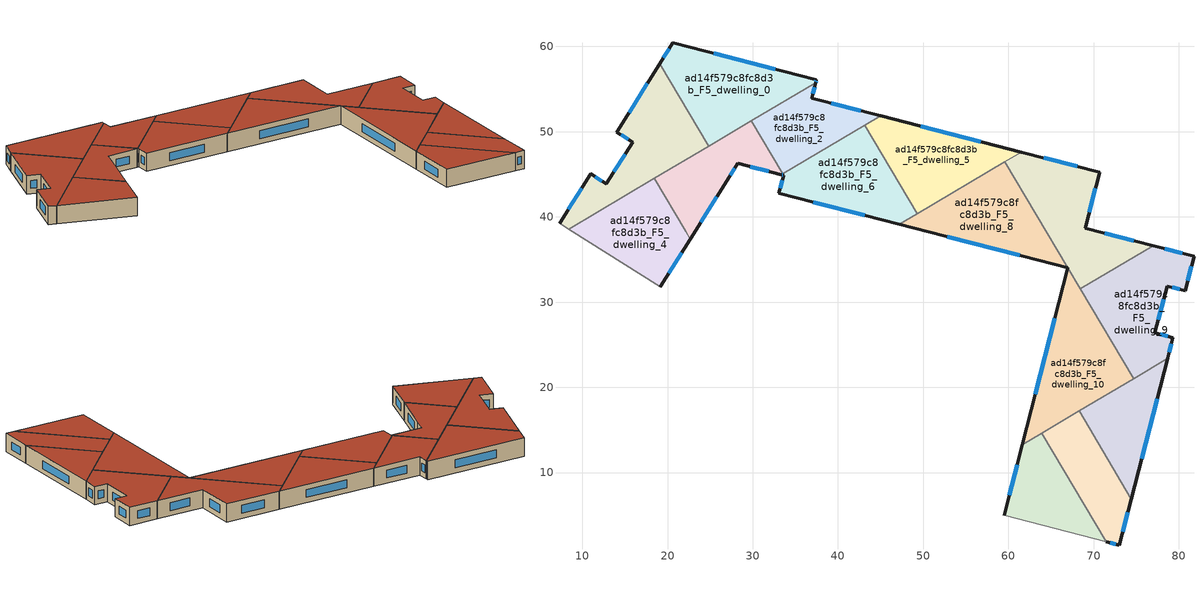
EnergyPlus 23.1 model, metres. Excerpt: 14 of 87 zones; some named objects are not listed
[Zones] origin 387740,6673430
ad14f579c8fc8d3b_F5_dwelling_0
 floor to ad14f579c8fc8d3b_F4_dwelling_0 (EU_floor_Construction): 37.46,56.08 37.38,55.76 24.83,48.31 19.08,57.99 20.61,60.42 z15
 wall outside (EU_wall_Construction): 37.38,55.76 37.46,56.08 20.61,60.42 19.08,57.99 z15:18
 wall to ad14f579c8fc8d3b_F5_dwelling_1 (EU_wall_Construction): 19.08,57.99 24.83,48.31 z15:18
 wall to ad14f579c8fc8d3b_F5_dwelling_2 (EU_wall_Construction): 29.83,51.28 37.38,55.76 z15:18
 wall to ad14f579c8fc8d3b_F5_dwelling_3 (EU_wall_Construction): 24.83,48.31 29.83,51.28 z15:18
 window (EU_Window_Construction): 20.18,59.73 19.52,58.69 / 32.65,57.32 25.43,59.18 / 37.41,55.85 37.44,55.99 z15.86:17.14
 roof outside (EU_roof_Construction): 37.38,55.76 37.46,56.08 20.61,60.42 19.08,57.99 24.83,48.31 z18
ad14f579c8fc8d3b_F5_dwelling_1
 floor to ad14f579c8fc8d3b_F4_dwelling_1 (EU_floor_Construction): 19.08,57.99 24.83,48.31 8.42,38.56 7.32,39.25 10.96,45.05 12.84,43.88 15.9,48.78 14.04,49.95 z15
 wall outside (EU_wall_Construction): 19.08,57.99 14.04,49.95 15.9,48.78 12.84,43.88 10.96,45.05 7.32,39.25 z15:18
 wall adiabatic (EU_wall_Construction): 7.32,39.25 8.42,38.56 z15:18
 wall to ad14f579c8fc8d3b_F5_dwelling_4 (EU_wall_Construction): 8.42,38.56 18.44,44.51 z15:18
 wall to ad14f579c8fc8d3b_F5_dwelling_3 (EU_wall_Construction): 18.44,44.51 24.83,48.31 z15:18
 window (EU_Window_Construction): 9.92,43.39 8.36,40.91 / 12.3,44.21 11.5,44.71 / 15.03,47.38 13.71,45.28 / 14.57,49.62 15.37,49.11 / 17.64,55.69 15.48,52.25 z15.86:17.14
 roof outside (EU_roof_Construction): 24.83,48.31 19.08,57.99 14.04,49.95 15.9,48.78 12.84,43.88 10.96,45.05 7.32,39.25 8.42,38.56 z18
ad14f579c8fc8d3b_F5_dwelling_10
 floor to ad14f579c8fc8d3b_F4_dwelling_10 (EU_floor_Construction): 66.99,34.03 74.7,21.04 61.64,13.28 z15
 wall outside (EU_wall_Construction): 66.99,34.03 61.64,13.28 z15:18
 wall to ad14f579c8fc8d3b_F5_dwelling_9 (EU_wall_Construction): 74.7,21.04 68.44,31.57 z15:18
 wall to ad14f579c8fc8d3b_F5_dwelling_11 (EU_wall_Construction): 68.28,17.23 74.7,21.04 z15:18
 wall to ad14f579c8fc8d3b_F5_dwelling_12 (EU_wall_Construction): 63.91,14.63 68.28,17.23 z15:18
 wall to ad14f579c8fc8d3b_F5_dwelling_7 (EU_wall_Construction): 68.44,31.57 66.99,34.03 z15:18
 wall to ad14f579c8fc8d3b_F5_dwelling_13 (EU_wall_Construction): 61.64,13.28 63.91,14.63 z15:18
 window (EU_Window_Construction): 65.46,28.1 63.17,19.21 z15.86:17.14
 roof outside (EU_roof_Construction): 74.7,21.04 66.99,34.03 61.64,13.28 z18
ad14f579c8fc8d3b_F5_dwelling_11
 floor to ad14f579c8fc8d3b_F4_dwelling_11 (EU_floor_Construction): 78.68,23.4 74.42,6.89 68.28,17.23 z15
 wall outside (EU_wall_Construction): 74.42,6.89 78.68,23.4 z15:18
 wall to ad14f579c8fc8d3b_F5_dwelling_12 (EU_wall_Construction): 68.28,17.23 74.42,6.89 z15:18
 wall to ad14f579c8fc8d3b_F5_dwelling_9 (EU_wall_Construction): 78.68,23.4 74.7,21.04 z15:18
 window (EU_Window_Construction): 75.64,11.61 77.46,18.68 z15.86:17.14
 roof outside (EU_roof_Construction): 74.42,6.89 78.68,23.4 68.28,17.23 z18
ad14f579c8fc8d3b_F5_dwelling_12
 floor to ad14f579c8fc8d3b_F4_dwelling_12 (EU_floor_Construction): 68.28,17.23 74.42,6.89 73.03,1.49 71.48,1.89 63.91,14.63 z15
 wall outside (EU_wall_Construction): 71.48,1.89 73.03,1.49 74.42,6.89 z15:18
 wall to ad14f579c8fc8d3b_F5_dwelling_13 (EU_wall_Construction): 63.91,14.63 71.48,1.89 z15:18
 window (EU_Window_Construction): 73.43,3.03 74.03,5.35 / 71.92,1.77 72.59,1.6 z15.86:17.14
 roof outside (EU_roof_Construction): 73.03,1.49 74.42,6.89 68.28,17.23 63.91,14.63 71.48,1.89 z18
ad14f579c8fc8d3b_F5_dwelling_13
 floor to ad14f579c8fc8d3b_F4_dwelling_13 (EU_floor_Construction): 63.91,14.63 71.48,1.89 59.5,4.98 61.64,13.28 z15
 wall outside (EU_wall_Construction): 61.64,13.28 59.5,4.98 z15:18
 wall adiabatic (EU_wall_Construction): 59.5,4.98 71.48,1.89 z15:18
 window (EU_Window_Construction): 61.03,10.91 60.11,7.35 z15.86:17.14
 roof outside (EU_roof_Construction): 71.48,1.89 63.91,14.63 61.64,13.28 59.5,4.98 z18
ad14f579c8fc8d3b_F5_dwelling_2
 floor to ad14f579c8fc8d3b_F4_dwelling_2 (EU_floor_Construction): 44.99,51.87 33.52,45.06 29.83,51.28 37.38,55.76 36.92,53.95 z15
 wall outside (EU_wall_Construction): 44.99,51.87 36.92,53.95 37.38,55.76 z15:18
 wall to ad14f579c8fc8d3b_F5_dwelling_3 (EU_wall_Construction): 29.83,51.28 33.52,45.06 z15:18
 wall to ad14f579c8fc8d3b_F5_dwelling_6 (EU_wall_Construction): 33.52,45.06 43.12,50.76 z15:18
 wall to ad14f579c8fc8d3b_F5_dwelling_5 (EU_wall_Construction): 43.12,50.75 44.99,51.87 z15:18
 window (EU_Window_Construction): 37.05,54.47 37.25,55.24 / 42.69,52.46 39.23,53.36 z15.86:17.14
 roof outside (EU_roof_Construction): 44.99,51.87 36.92,53.95 37.38,55.76 29.83,51.28 33.52,45.06 z18
ad14f579c8fc8d3b_F5_dwelling_3
 floor to ad14f579c8fc8d3b_F4_dwelling_3 (EU_floor_Construction): 29.83,51.28 33.52,45.06 33.36,44.96 28.22,46.29 27.01,44.33 22.66,37.4 18.44,44.51 z15
 wall outside (EU_wall_Construction): 22.66,37.4 27.01,44.33 28.22,46.29 33.36,44.96 z15:18
 wall to ad14f579c8fc8d3b_F5_dwelling_4 (EU_wall_Construction): 18.44,44.51 22.13,38.3 / 22.13,38.29 22.66,37.39 z15:18
 wall to ad14f579c8fc8d3b_F5_dwelling_6 (EU_wall_Construction): 33.36,44.96 33.52,45.06 z15:18
 window (EU_Window_Construction): 29.69,45.91 31.9,45.34 / 27.36,44.89 27.88,45.73 / 23.91,39.38 25.77,42.35 z15.86:17.14
 roof outside (EU_roof_Construction): 33.36,44.96 33.52,45.06 29.83,51.28 18.44,44.51 22.66,37.4 27.01,44.33 28.22,46.29 z18
ad14f579c8fc8d3b_F5_dwelling_4
 floor to ad14f579c8fc8d3b_F4_dwelling_4 (EU_floor_Construction): 18.44,44.51 22.13,38.29 22.66,37.39 19.16,31.82 8.42,38.56 z15
 wall outside (EU_wall_Construction): 19.16,31.82 22.66,37.39 z15:18
 wall adiabatic (EU_wall_Construction): 8.42,38.56 19.16,31.82 z15:18
 window (EU_Window_Construction): 20.16,33.41 21.66,35.8 z15.86:17.14
 roof outside (EU_roof_Construction): 19.16,31.82 22.66,37.39 22.13,38.29 18.44,44.51 8.42,38.56 z18
ad14f579c8fc8d3b_F5_dwelling_5
 floor to ad14f579c8fc8d3b_F4_dwelling_5 (EU_floor_Construction): 61.49,47.62 49.28,40.37 43.12,50.75 44.99,51.87 z15
 wall outside (EU_wall_Construction): 61.49,47.62 44.99,51.87 z15:18
 wall to ad14f579c8fc8d3b_F5_dwelling_6 (EU_wall_Construction): 43.12,50.75 49.28,40.37 z15:18
 wall to ad14f579c8fc8d3b_F5_dwelling_8 (EU_wall_Construction): 49.28,40.37 59.59,46.49 z15:18
 wall to ad14f579c8fc8d3b_F5_dwelling_7 (EU_wall_Construction): 59.59,46.49 61.49,47.62 z15:18
 window (EU_Window_Construction): 56.78,48.83 49.71,50.65 z15.86:17.14
 roof outside (EU_roof_Construction): 61.49,47.62 44.99,51.87 43.12,50.75 49.28,40.37 z18
ad14f579c8fc8d3b_F5_dwelling_6
 floor to ad14f579c8fc8d3b_F4_dwelling_6 (EU_floor_Construction): 43.12,50.75 49.28,40.37 47.19,39.13 33.07,42.77 33.61,44.9 33.36,44.96 z15
 wall outside (EU_wall_Construction): 33.36,44.96 33.61,44.9 33.07,42.77 47.19,39.13 z15:18
 wall to ad14f579c8fc8d3b_F5_dwelling_8 (EU_wall_Construction): 47.19,39.13 49.28,40.37 z15:18
 window (EU_Window_Construction): 33.44,44.95 33.54,44.92 / 37.11,41.73 43.16,40.17 / 33.46,44.29 33.23,43.38 z15.86:17.14
 roof outside (EU_roof_Construction): 49.28,40.37 43.12,50.75 33.36,44.96 33.61,44.9 33.07,42.77 47.19,39.13 z18
ad14f579c8fc8d3b_F5_dwelling_7
 floor to ad14f579c8fc8d3b_F4_dwelling_7 (EU_floor_Construction): 70.69,45.25 69,38.69 76.97,36.63 68.44,31.57 59.59,46.49 61.49,47.62 z15
 wall outside (EU_wall_Construction): 76.97,36.63 69,38.69 70.69,45.25 61.49,47.62 z15:18
 wall to ad14f579c8fc8d3b_F5_dwelling_9 (EU_wall_Construction): 68.44,31.57 76.97,36.63 z15:18
 wall to ad14f579c8fc8d3b_F5_dwelling_8 (EU_wall_Construction): 59.59,46.49 66.99,34.03 z15:18
 window (EU_Window_Construction): 68.06,45.92 64.12,46.94 / 69.49,40.56 70.21,43.37 / 74.69,37.22 71.28,38.1 z15.86:17.14
 roof outside (EU_roof_Construction): 76.97,36.63 69,38.69 70.69,45.25 61.49,47.62 59.59,46.49 68.44,31.57 z18
ad14f579c8fc8d3b_F5_dwelling_8
 floor to ad14f579c8fc8d3b_F4_dwelling_8 (EU_floor_Construction): 59.59,46.49 66.99,34.03 47.19,39.13 z15
 wall outside (EU_wall_Construction): 47.19,39.13 66.99,34.03 z15:18
 window (EU_Window_Construction): 52.85,37.67 61.33,35.48 z15.86:17.14
 roof outside (EU_roof_Construction): 66.99,34.03 59.59,46.49 47.19,39.13 z18
ad14f579c8fc8d3b_F5_dwelling_9
 floor to ad14f579c8fc8d3b_F4_dwelling_9 (EU_floor_Construction): 81.77,35.39 80.73,31.35 78.61,31.88 77.18,26.39 79.31,25.84 78.68,23.4 74.7,21.04 68.44,31.57 76.97,36.63 z15
 wall outside (EU_wall_Construction): 78.68,23.4 79.31,25.84 77.18,26.39 78.61,31.88 80.73,31.35 81.77,35.39 76.97,36.63 z15:18
 window (EU_Window_Construction): 78.7,26 77.79,26.23 / 78.86,24.1 79.13,25.14 / 80.4,35.75 78.34,36.28 / 81.03,32.5 81.47,34.24 / 79.22,31.73 80.12,31.5 / 77.59,27.96 78.2,30.31 z15.86:17.14
 roof outside (EU_roof_Construction): 78.68,23.4 79.31,25.84 77.18,26.39 78.61,31.88 80.73,31.35 81.77,35.39 76.97,36.63 68.44,31.57 74.7,21.04 z18
[Building]
EU S2 Campaign: North Axis=0; Terrain=City; Solar Distribution=FullExterior
[Site:Location]
Helsinki-Vantaa.AP: Latitude=60.317; Longitude=24.963; Time Zone=2; Elevation=54.6
[SizingPeriod:WeatherFileDays]
AnnualSizingPeriod: Begin Month=1; Begin Day of Month=1; End Month=12; End Day of Month=31; Day of Week for Start Day=Monday; Use Weather File Daylight Saving Period=No; Use Weather File Rain and Snow Indicators=No
[MATERIAL]
EU_InternalMass_Material: Roughness=MediumRough; Thickness=0.1; Conductivity=1; Density=1800; Specific Heat=900; Thermal Absorptance=0.9; Solar Absorptance=0.7; Visible Absorptance=0.7
[MATERIAL:NOMASS] Roughness=MediumRough; Thermal Absorptance=0.9; Solar Absorptance=0.7; Visible Absorptance=0.7
Name | Thermal Resistance
EU_wall_NoMass | 5.91765
EU_roof_NoMass | 11.1778
EU_floor_NoMass | 6.2875
[WINDOWMATERIAL:SIMPLEGLAZINGSYSTEM]
EU_Window_SimpleGlazing: UFactor=0.994035; Solar Heat Gain Coefficient=0.7; Visible Transmittance=0.7
[CONSTRUCTION]
EU_wall_Construction: EU_wall_NoMass
EU_roof_Construction: EU_roof_NoMass
EU_floor_Construction: EU_floor_NoMass
EU_Window_Construction: EU_Window_SimpleGlazing
EU_InternalMass_Construction: EU_InternalMass_Material
[ZONE] Type=1; Multiplier=1; Ceiling Height=autocalculate; Floor Area=autocalculate; Part of Total Floor Area=Yes
Name | Volume
ad14f579c8fc8d3b_F5_dwelling_0 | 327.089
ad14f579c8fc8d3b_F5_dwelling_1 | 327.074
ad14f579c8fc8d3b_F5_dwelling_10 | 344.153
ad14f579c8fc8d3b_F5_dwelling_11 | 218.036
ad14f579c8fc8d3b_F5_dwelling_12 | 218.08
ad14f579c8fc8d3b_F5_dwelling_13 | 218.042
ad14f579c8fc8d3b_F5_dwelling_2 | 216.554
ad14f579c8fc8d3b_F5_dwelling_3 | 228.397
ad14f579c8fc8d3b_F5_dwelling_4 | 269.783
ad14f579c8fc8d3b_F5_dwelling_5 | 296.758
ad14f579c8fc8d3b_F5_dwelling_6 | 296.785
ad14f579c8fc8d3b_F5_dwelling_7 | 328.523
ad14f579c8fc8d3b_F5_dwelling_8 | 313.373
ad14f579c8fc8d3b_F5_dwelling_9 | 322.233
[INTERNALMASS] Construction=EU_InternalMass_Construction
Name | Zone or ZoneList | Surface Area
ad14f579c8fc8d3b_F5_dwelling_0_EU_InternalMass | ad14f579c8fc8d3b_F5_dwelling_0 | 109.03
ad14f579c8fc8d3b_F5_dwelling_1_EU_InternalMass | ad14f579c8fc8d3b_F5_dwelling_1 | 109.025
ad14f579c8fc8d3b_F5_dwelling_2_EU_InternalMass | ad14f579c8fc8d3b_F5_dwelling_2 | 72.1852
ad14f579c8fc8d3b_F5_dwelling_3_EU_InternalMass | ad14f579c8fc8d3b_F5_dwelling_3 | 76.1347
ad14f579c8fc8d3b_F5_dwelling_4_EU_InternalMass | ad14f579c8fc8d3b_F5_dwelling_4 | 89.9275
ad14f579c8fc8d3b_F5_dwelling_5_EU_InternalMass | ad14f579c8fc8d3b_F5_dwelling_5 | 98.9195
ad14f579c8fc8d3b_F5_dwelling_6_EU_InternalMass | ad14f579c8fc8d3b_F5_dwelling_6 | 98.9279
ad14f579c8fc8d3b_F5_dwelling_7_EU_InternalMass | ad14f579c8fc8d3b_F5_dwelling_7 | 109.509
ad14f579c8fc8d3b_F5_dwelling_8_EU_InternalMass | ad14f579c8fc8d3b_F5_dwelling_8 | 104.458
ad14f579c8fc8d3b_F5_dwelling_9_EU_InternalMass | ad14f579c8fc8d3b_F5_dwelling_9 | 107.411
ad14f579c8fc8d3b_F5_dwelling_10_EU_InternalMass | ad14f579c8fc8d3b_F5_dwelling_10 | 114.719
ad14f579c8fc8d3b_F5_dwelling_11_EU_InternalMass | ad14f579c8fc8d3b_F5_dwelling_11 | 72.6788
ad14f579c8fc8d3b_F5_dwelling_12_EU_InternalMass | ad14f579c8fc8d3b_F5_dwelling_12 | 72.6933
ad14f579c8fc8d3b_F5_dwelling_13_EU_InternalMass | ad14f579c8fc8d3b_F5_dwelling_13 | 72.6807
[OTHEREQUIPMENT] Fuel Type=Electricity; Design Level Calculation Method=Watts/Area; Power per Zone Floor Area=1; Fraction Latent=0; Fraction Radiant=0; Fraction Lost=0; Carbon Dioxide Generation Rate=0; EndUse Subcategory=EU_Step8_InternalGains
Name | Zone or ZoneList or Space or SpaceList | Schedule
EU_Step8_InternalGain_ad14f579c8fc8d3b_F5_dwelling_0_f000 | ad14f579c8fc8d3b_F5_dwelling_0 | EU_Step8_GainSchedule_ad14f579c8fc8d3b_F5_dwelling_0_f000
EU_Step8_InternalGain_ad14f579c8fc8d3b_F5_dwelling_1_f000 | ad14f579c8fc8d3b_F5_dwelling_1 | EU_Step8_GainSchedule_ad14f579c8fc8d3b_F5_dwelling_1_f000
EU_Step8_InternalGain_ad14f579c8fc8d3b_F5_dwelling_2_f000 | ad14f579c8fc8d3b_F5_dwelling_2 | EU_Step8_GainSchedule_ad14f579c8fc8d3b_F5_dwelling_2_f000
EU_Step8_InternalGain_ad14f579c8fc8d3b_F5_dwelling_3_f000 | ad14f579c8fc8d3b_F5_dwelling_3 | EU_Step8_GainSchedule_ad14f579c8fc8d3b_F5_dwelling_3_f000
EU_Step8_InternalGain_ad14f579c8fc8d3b_F5_dwelling_4_f000 | ad14f579c8fc8d3b_F5_dwelling_4 | EU_Step8_GainSchedule_ad14f579c8fc8d3b_F5_dwelling_4_f000
EU_Step8_InternalGain_ad14f579c8fc8d3b_F5_dwelling_5_f000 | ad14f579c8fc8d3b_F5_dwelling_5 | EU_Step8_GainSchedule_ad14f579c8fc8d3b_F5_dwelling_5_f000
EU_Step8_InternalGain_ad14f579c8fc8d3b_F5_dwelling_6_f000 | ad14f579c8fc8d3b_F5_dwelling_6 | EU_Step8_GainSchedule_ad14f579c8fc8d3b_F5_dwelling_6_f000
EU_Step8_InternalGain_ad14f579c8fc8d3b_F5_dwelling_7_f000 | ad14f579c8fc8d3b_F5_dwelling_7 | EU_Step8_GainSchedule_ad14f579c8fc8d3b_F5_dwelling_7_f000
EU_Step8_InternalGain_ad14f579c8fc8d3b_F5_dwelling_8_f000 | ad14f579c8fc8d3b_F5_dwelling_8 | EU_Step8_GainSchedule_ad14f579c8fc8d3b_F5_dwelling_8_f000
EU_Step8_InternalGain_ad14f579c8fc8d3b_F5_dwelling_9_f000 | ad14f579c8fc8d3b_F5_dwelling_9 | EU_Step8_GainSchedule_ad14f579c8fc8d3b_F5_dwelling_9_f000
EU_Step8_InternalGain_ad14f579c8fc8d3b_F5_dwelling_10_f000 | ad14f579c8fc8d3b_F5_dwelling_10 | EU_Step8_GainSchedule_ad14f579c8fc8d3b_F5_dwelling_10_f000
EU_Step8_InternalGain_ad14f579c8fc8d3b_F5_dwelling_11_f000 | ad14f579c8fc8d3b_F5_dwelling_11 | EU_Step8_GainSchedule_ad14f579c8fc8d3b_F5_dwelling_11_f000
EU_Step8_InternalGain_ad14f579c8fc8d3b_F5_dwelling_12_f000 | ad14f579c8fc8d3b_F5_dwelling_12 | EU_Step8_GainSchedule_ad14f579c8fc8d3b_F5_dwelling_12_f000
EU_Step8_InternalGain_ad14f579c8fc8d3b_F5_dwelling_13_f000 | ad14f579c8fc8d3b_F5_dwelling_13 | EU_Step8_GainSchedule_ad14f579c8fc8d3b_F5_dwelling_13_f000
[ZONEVENTILATION:DESIGNFLOWRATE] Schedule=EU_AlwaysOn; Design Flow Rate Calculation Method=AirChanges/Hour; Air Changes per Hour=0.596421; Ventilation Type=Natural; Fan Pressure Rise=0; Fan Total Efficiency=1; Constant Term Coefficient=1; Temperature Term Coefficient=0; Velocity Term Coefficient=0; Velocity Squared Term Coefficient=0; Minimum Indoor Temperature=-100; Maximum Indoor Temperature=100; Delta Temperature=-100; Minimum Outdoor Temperature=-100; Maximum Outdoor Temperature=100; Maximum Wind Speed=40
Name | Zone or ZoneList or Space or SpaceList
EU_ConstantAir_ad14f579c8fc8d3b_F5_dwelling_0 | ad14f579c8fc8d3b_F5_dwelling_0
EU_ConstantAir_ad14f579c8fc8d3b_F5_dwelling_1 | ad14f579c8fc8d3b_F5_dwelling_1
EU_ConstantAir_ad14f579c8fc8d3b_F5_dwelling_2 | ad14f579c8fc8d3b_F5_dwelling_2
EU_ConstantAir_ad14f579c8fc8d3b_F5_dwelling_3 | ad14f579c8fc8d3b_F5_dwelling_3
EU_ConstantAir_ad14f579c8fc8d3b_F5_dwelling_4 | ad14f579c8fc8d3b_F5_dwelling_4
EU_ConstantAir_ad14f579c8fc8d3b_F5_dwelling_5 | ad14f579c8fc8d3b_F5_dwelling_5
EU_ConstantAir_ad14f579c8fc8d3b_F5_dwelling_6 | ad14f579c8fc8d3b_F5_dwelling_6
EU_ConstantAir_ad14f579c8fc8d3b_F5_dwelling_7 | ad14f579c8fc8d3b_F5_dwelling_7
EU_ConstantAir_ad14f579c8fc8d3b_F5_dwelling_8 | ad14f579c8fc8d3b_F5_dwelling_8
EU_ConstantAir_ad14f579c8fc8d3b_F5_dwelling_9 | ad14f579c8fc8d3b_F5_dwelling_9
EU_ConstantAir_ad14f579c8fc8d3b_F5_dwelling_10 | ad14f579c8fc8d3b_F5_dwelling_10
EU_ConstantAir_ad14f579c8fc8d3b_F5_dwelling_11 | ad14f579c8fc8d3b_F5_dwelling_11
EU_ConstantAir_ad14f579c8fc8d3b_F5_dwelling_12 | ad14f579c8fc8d3b_F5_dwelling_12
EU_ConstantAir_ad14f579c8fc8d3b_F5_dwelling_13 | ad14f579c8fc8d3b_F5_dwelling_13
[HVACTEMPLATE:ZONE:IDEALLOADSAIRSYSTEM] System Availability Schedule=EU_AlwaysOn; Maximum Heating Supply Air Temperature=50; Minimum Cooling Supply Air Temperature=13; Maximum Heating Supply Air Humidity Ratio=0.0156; Minimum Cooling Supply Air Humidity Ratio=0.0077; Heating Limit=NoLimit; Cooling Limit=NoLimit; Heating Availability Schedule=EU_AlwaysOn; Cooling Availability Schedule=EU_CoolingOff; Dehumidification Control Type=ConstantSensibleHeatRatio; Cooling Sensible Heat Ratio=0.7; Dehumidification Setpoint=60; Humidification Control Type=None; Humidification Setpoint=30; Outdoor Air Method=None; Outdoor Air Flow Rate per Person=0.00944; Outdoor Air Flow Rate per Zone Floor Area=0; Outdoor Air Flow Rate per Zone=0; Demand Controlled Ventilation Type=None; Outdoor Air Economizer Type=NoEconomizer; Heat Recovery Type=None; Sensible Heat Recovery Effectiveness=0.7; Latent Heat Recovery Effectiveness=0.65
Name | Template Thermostat
ad14f579c8fc8d3b_F5_dwelling_0 | EU_HeatOnly_ad14f579c8fc8d3b_F5_dwelling_0
ad14f579c8fc8d3b_F5_dwelling_1 | EU_HeatOnly_ad14f579c8fc8d3b_F5_dwelling_1
ad14f579c8fc8d3b_F5_dwelling_2 | EU_HeatOnly_ad14f579c8fc8d3b_F5_dwelling_2
ad14f579c8fc8d3b_F5_dwelling_3 | EU_HeatOnly_ad14f579c8fc8d3b_F5_dwelling_3
ad14f579c8fc8d3b_F5_dwelling_4 | EU_HeatOnly_ad14f579c8fc8d3b_F5_dwelling_4
ad14f579c8fc8d3b_F5_dwelling_5 | EU_HeatOnly_ad14f579c8fc8d3b_F5_dwelling_5
ad14f579c8fc8d3b_F5_dwelling_6 | EU_HeatOnly_ad14f579c8fc8d3b_F5_dwelling_6
ad14f579c8fc8d3b_F5_dwelling_7 | EU_HeatOnly_ad14f579c8fc8d3b_F5_dwelling_7
ad14f579c8fc8d3b_F5_dwelling_8 | EU_HeatOnly_ad14f579c8fc8d3b_F5_dwelling_8
ad14f579c8fc8d3b_F5_dwelling_9 | EU_HeatOnly_ad14f579c8fc8d3b_F5_dwelling_9
ad14f579c8fc8d3b_F5_dwelling_10 | EU_HeatOnly_ad14f579c8fc8d3b_F5_dwelling_10
ad14f579c8fc8d3b_F5_dwelling_11 | EU_HeatOnly_ad14f579c8fc8d3b_F5_dwelling_11
ad14f579c8fc8d3b_F5_dwelling_12 | EU_HeatOnly_ad14f579c8fc8d3b_F5_dwelling_12
ad14f579c8fc8d3b_F5_dwelling_13 | EU_HeatOnly_ad14f579c8fc8d3b_F5_dwelling_13
[SIZING:ZONE] Zone Cooling Design Supply Air Temperature Input Method=SupplyAirTemperature; Zone Cooling Design Supply Air Temperature=13; Zone Heating Design Supply Air Temperature Input Method=SupplyAirTemperature; Zone Heating Design Supply Air Temperature=50; Zone Cooling Design Supply Air Humidity Ratio=0.008; Zone Heating Design Supply Air Humidity Ratio=0.008; Cooling Design Air Flow Method=DesignDay; Cooling Design Air Flow Rate=0; Cooling Minimum Air Flow per Zone Floor Area=0.000762; Cooling Minimum Air Flow=0; Cooling Minimum Air Flow Fraction=0.2; Heating Design Air Flow Method=DesignDay; Heating Design Air Flow Rate=0; Heating Maximum Air Flow per Zone Floor Area=0.002032; Heating Maximum Air Flow=0.141576; Heating Maximum Air Flow Fraction=0.3; Account for Dedicated Outdoor Air System=No; Dedicated Outdoor Air System Control Strategy=NeutralSupplyAir; Dedicated Outdoor Air Low Setpoint Temperature for Design=autosize; Dedicated Outdoor Air High Setpoint Temperature for Design=autosize; Zone Load Sizing Method=Sensible Load Only No Latent Load; Zone Latent Cooling Design Supply Air Humidity Ratio Input Method=HumidityRatioDifference; Zone Cooling Design Supply Air Humidity Ratio Difference=0.005; Zone Latent Heating Design Supply Air Humidity Ratio Input Method=HumidityRatioDifference; Zone Humidification Design Supply Air Humidity Ratio Difference=0.005
ad14f579c8fc8d3b_F5_dwelling_0; ad14f579c8fc8d3b_F5_dwelling_1; ad14f579c8fc8d3b_F5_dwelling_2; ad14f579c8fc8d3b_F5_dwelling_3; ad14f579c8fc8d3b_F5_dwelling_4; ad14f579c8fc8d3b_F5_dwelling_5; ad14f579c8fc8d3b_F5_dwelling_6; ad14f579c8fc8d3b_F5_dwelling_7; ad14f579c8fc8d3b_F5_dwelling_8; ad14f579c8fc8d3b_F5_dwelling_9; ad14f579c8fc8d3b_F5_dwelling_10; ad14f579c8fc8d3b_F5_dwelling_11; ad14f579c8fc8d3b_F5_dwelling_12; ad14f579c8fc8d3b_F5_dwelling_13
[SCHEDULE:CONSTANT]
Name | Hourly Value
EU_AlwaysOn | 1
EU_CoolingOff | 0
[SCHEDULE:FILE] Column Number=1; Rows to Skip at Top=0; Number of Hours of Data=8760; Column Separator=Comma; Interpolate to Timestep=No; Minutes per Item=60; Adjust Schedule for Daylight Savings=Yes
Name | File
EU_Step8_GainSchedule_ad14f579c8fc8d3b_F5_dwelling_0_f000 | ../../schedules/ad14f579c8fc8d3b/ad14f579c8fc8d3b_F5_dwelling_0_f000_gain.csv
EU_Step8_GainSchedule_ad14f579c8fc8d3b_F5_dwelling_1_f000 | ../../schedules/ad14f579c8fc8d3b/ad14f579c8fc8d3b_F5_dwelling_1_f000_gain.csv
EU_Step8_GainSchedule_ad14f579c8fc8d3b_F5_dwelling_2_f000 | ../../schedules/ad14f579c8fc8d3b/ad14f579c8fc8d3b_F5_dwelling_2_f000_gain.csv
EU_Step8_GainSchedule_ad14f579c8fc8d3b_F5_dwelling_3_f000 | ../../schedules/ad14f579c8fc8d3b/ad14f579c8fc8d3b_F5_dwelling_3_f000_gain.csv
EU_Step8_GainSchedule_ad14f579c8fc8d3b_F5_dwelling_4_f000 | ../../schedules/ad14f579c8fc8d3b/ad14f579c8fc8d3b_F5_dwelling_4_f000_gain.csv
EU_Step8_GainSchedule_ad14f579c8fc8d3b_F5_dwelling_5_f000 | ../../schedules/ad14f579c8fc8d3b/ad14f579c8fc8d3b_F5_dwelling_5_f000_gain.csv
EU_Step8_GainSchedule_ad14f579c8fc8d3b_F5_dwelling_6_f000 | ../../schedules/ad14f579c8fc8d3b/ad14f579c8fc8d3b_F5_dwelling_6_f000_gain.csv
EU_Step8_GainSchedule_ad14f579c8fc8d3b_F5_dwelling_7_f000 | ../../schedules/ad14f579c8fc8d3b/ad14f579c8fc8d3b_F5_dwelling_7_f000_gain.csv
EU_Step8_GainSchedule_ad14f579c8fc8d3b_F5_dwelling_8_f000 | ../../schedules/ad14f579c8fc8d3b/ad14f579c8fc8d3b_F5_dwelling_8_f000_gain.csv
EU_Step8_GainSchedule_ad14f579c8fc8d3b_F5_dwelling_9_f000 | ../../schedules/ad14f579c8fc8d3b/ad14f579c8fc8d3b_F5_dwelling_9_f000_gain.csv
EU_Step8_GainSchedule_ad14f579c8fc8d3b_F5_dwelling_10_f000 | ../../schedules/ad14f579c8fc8d3b/ad14f579c8fc8d3b_F5_dwelling_10_f000_gain.csv
EU_Step8_GainSchedule_ad14f579c8fc8d3b_F5_dwelling_11_f000 | ../../schedules/ad14f579c8fc8d3b/ad14f579c8fc8d3b_F5_dwelling_11_f000_gain.csv
EU_Step8_GainSchedule_ad14f579c8fc8d3b_F5_dwelling_12_f000 | ../../schedules/ad14f579c8fc8d3b/ad14f579c8fc8d3b_F5_dwelling_12_f000_gain.csv
EU_Step8_GainSchedule_ad14f579c8fc8d3b_F5_dwelling_13_f000 | ../../schedules/ad14f579c8fc8d3b/ad14f579c8fc8d3b_F5_dwelling_13_f000_gain.csv
